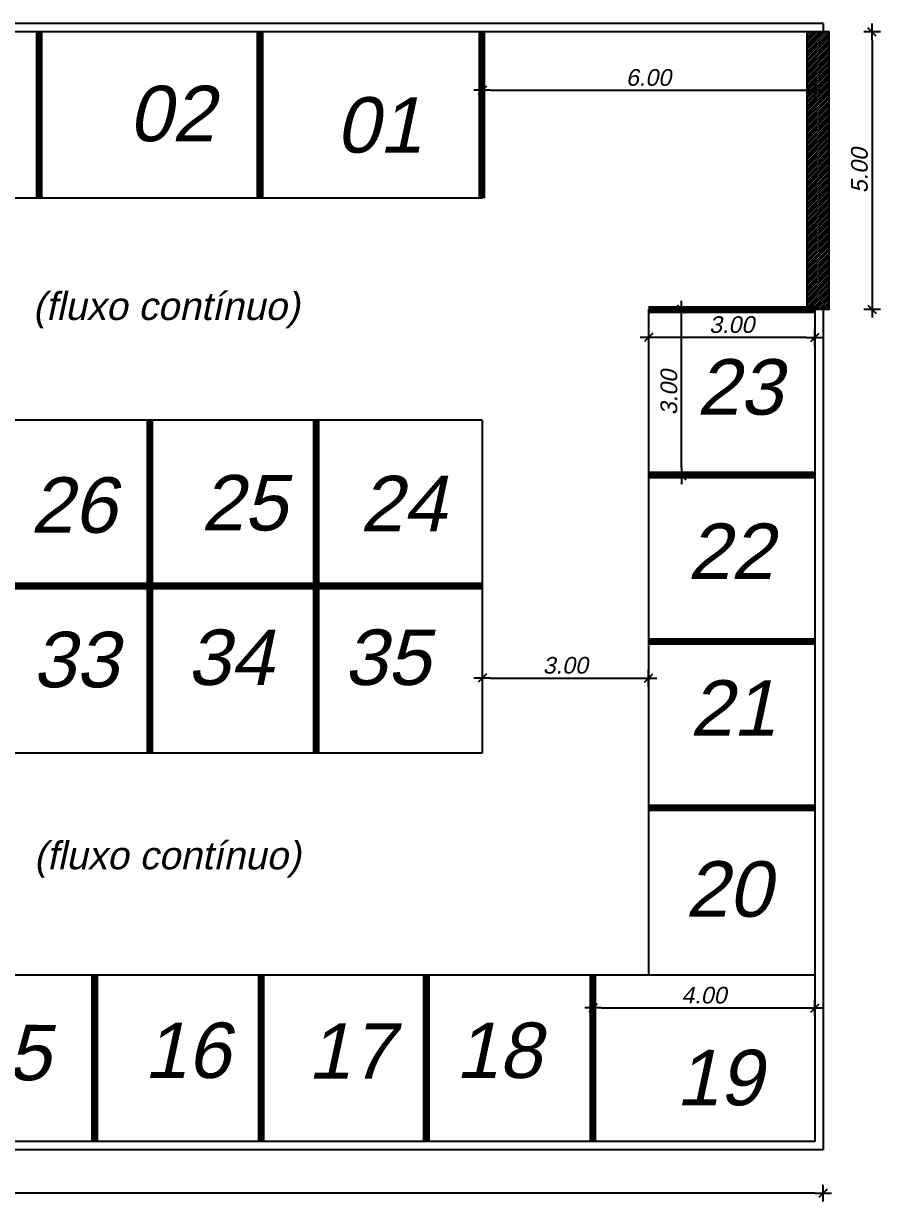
# Model space of a CAD drawing. Header units: metres. Extents: x 2113 to 5678, y -2764 to 956.
# Drawn here: x 3934.13 to 3949.58, y -1506.05 to -1484.82 of the extents above; entities that cross this region are included whole.
import ezdxf

# ---------------------------------------------------------------- set-up
doc = ezdxf.new("R2010")
doc.units = ezdxf.units.M
doc.header["$MEASUREMENT"] = 0
doc.layers.add('HACHURAS', color=8, linetype='Continuous')
doc.layers.add('PAREDE', color=7, linetype='Continuous')
doc.styles.add('util2000', font='arial.ttf', dxfattribs={"oblique": 12.000028})
doc.dimstyles.new('int_1-50_m_MS_50', dxfattribs={"dimscale": 0.05, "dimtxt": 3, "dimasz": 1.5, "dimexe": 1, "dimexo": 0, "dimgap": 0.75, "dimtad": 1, "dimzin": 1, "dimdsep": 46, "dimtxsty": 'util2000', "dimblk": '_U2_SETA01', "dimcen": 1.5, "dimse1": 1, "dimse2": 1, "dimclrd": 1, "dimclre": 1, "dimclrt": 1, "dimazin": 3, "dimtfac": 1, "dimtix": 1, "dimtmove": 1, "dimatfit": 3, "dimldrblk": '_U2_SETA02', "dimfxl": 1, "dimtzin": 12, "dimarcsym": 0})
pattern_1 = [(45, (-413496.983507, -6970623.234194), (-0.02209708691208, 0.02209708691208), [])]

# ---------------------------------------------------------------- blocks, each defined once
blk = doc.blocks.new('_U2_SETA01')
at = {"color": 0}
for p, q in [((-1, 0), (1, 0)), ((0, -1), (0, 1))]:
    blk.add_line(p, q, dxfattribs=at)
blk.add_line((-0.5, -0.5), (0.5, 0.5))
blk = doc.blocks.new('*D582')
at = {"layer": 'Defpoints', "color": 0, "ltscale": 0.3, "transparency": 16777216}
for p in [(3948.651, -1484.97), (3948.651, -1489.97), (3949.427, -1489.97)]:
    blk.add_point(p, dxfattribs=at)
at = {"layer": 'PAREDE', "color": 1, "lineweight": -2, "ltscale": 0.3, "transparency": 16777216}
blk.add_line((3949.427, -1485.12), (3949.427, -1489.82), dxfattribs=at)
at = {"layer": 'PAREDE', "color": 1, "lineweight": -2, "ltscale": 0.3, "transparency": 16777216, "xscale": 0.15, "yscale": 0.15, "zscale": 0.15}
for p, rotation in [((3949.427, -1484.97), 90), ((3949.427, -1489.97), 270)]:
    blk.add_blockref('_U2_SETA01', p, dxfattribs=dict(at, rotation=rotation))
at = {"layer": 'PAREDE', "color": 1, "ltscale": 0.3, "transparency": 16777216, "insert": (3949.199, -1487.47), "char_height": 0.3, "attachment_point": 5, "rotation": 90, "style": 'util2000'}
blk.add_mtext('5.00', dxfattribs=at)
blk = doc.blocks.new('_U2_SETA02')
blk.add_solid([(-1, -0.17), (0, 0), (-1, 0.17)])
blk = doc.blocks.new('*D583')
at = {"layer": 'Defpoints', "color": 0, "ltscale": 0.3, "transparency": 16777216}
for p in [(3918.246, -1505.12), (3948.546, -1505.12), (3918.246, -1505.901)]:
    blk.add_point(p, dxfattribs=at)
at = {"layer": 'PAREDE', "color": 1, "lineweight": -2, "ltscale": 0.3, "transparency": 16777216}
blk.add_line((3948.396, -1505.901), (3918.396, -1505.901), dxfattribs=at)
at = {"layer": 'PAREDE', "color": 1, "lineweight": -2, "ltscale": 0.3, "transparency": 16777216, "xscale": 0.15, "yscale": 0.15, "zscale": 0.15, "rotation": 180}
blk.add_blockref('_U2_SETA01', (3918.246, -1505.901), dxfattribs=at)
at = {"layer": 'PAREDE', "color": 1, "lineweight": -2, "ltscale": 0.3, "transparency": 16777216, "xscale": 0.15, "yscale": 0.15, "zscale": 0.15}
blk.add_blockref('_U2_SETA01', (3948.546, -1505.901), dxfattribs=at)
at = {"layer": 'PAREDE', "color": 1, "ltscale": 0.3, "transparency": 16777216, "insert": (3933.396, -1505.673), "char_height": 0.3, "attachment_point": 5, "style": 'util2000'}
blk.add_mtext('30.30', dxfattribs=at)
blk = doc.blocks.new('*D589')
at = {"layer": 'Defpoints', "color": 0, "ltscale": 0.3, "transparency": 16777216}
for p in [(3942.396, -1496.541), (3945.396, -1496.541), (3945.396, -1496.618)]:
    blk.add_point(p, dxfattribs=at)
at = {"layer": 'PAREDE', "color": 1, "lineweight": -2, "ltscale": 0.3, "transparency": 16777216}
blk.add_line((3942.546, -1496.618), (3945.246, -1496.618), dxfattribs=at)
at = {"layer": 'PAREDE', "color": 1, "lineweight": -2, "ltscale": 0.3, "transparency": 16777216, "xscale": 0.15, "yscale": 0.15, "zscale": 0.15, "rotation": 180}
blk.add_blockref('_U2_SETA01', (3942.396, -1496.618), dxfattribs=at)
at = {"layer": 'PAREDE', "color": 1, "lineweight": -2, "ltscale": 0.3, "transparency": 16777216, "xscale": 0.15, "yscale": 0.15, "zscale": 0.15}
blk.add_blockref('_U2_SETA01', (3945.396, -1496.618), dxfattribs=at)
at = {"layer": 'PAREDE', "color": 1, "ltscale": 0.3, "transparency": 16777216, "insert": (3943.896, -1496.389), "char_height": 0.3, "attachment_point": 5, "style": 'util2000'}
blk.add_mtext('3.00', dxfattribs=at)
blk = doc.blocks.new('*D590')
at = {"layer": 'Defpoints', "color": 0, "ltscale": 0.3, "transparency": 16777216}
for p in [(3942.396, -1485.742), (3948.396, -1486.022), (3948.396, -1489.97)]:
    blk.add_point(p, dxfattribs=at)
at = {"layer": 'PAREDE', "color": 1, "lineweight": -2, "ltscale": 0.3, "transparency": 16777216}
blk.add_line((3942.546, -1486.022), (3948.246, -1486.022), dxfattribs=at)
at = {"layer": 'PAREDE', "color": 1, "lineweight": -2, "ltscale": 0.3, "transparency": 16777216, "xscale": 0.15, "yscale": 0.15, "zscale": 0.15, "rotation": 180}
blk.add_blockref('_U2_SETA01', (3942.396, -1486.022), dxfattribs=at)
at = {"layer": 'PAREDE', "color": 1, "lineweight": -2, "ltscale": 0.3, "transparency": 16777216, "xscale": 0.15, "yscale": 0.15, "zscale": 0.15}
blk.add_blockref('_U2_SETA01', (3948.396, -1486.022), dxfattribs=at)
at = {"layer": 'PAREDE', "color": 1, "ltscale": 0.3, "transparency": 16777216, "insert": (3945.396, -1485.794), "char_height": 0.3, "attachment_point": 5, "style": 'util2000'}
blk.add_mtext('6.00', dxfattribs=at)
blk = doc.blocks.new('*D577')
at = {"layer": 'Defpoints', "color": 0, "ltscale": 0.3, "transparency": 16777216}
for p in [(3948.396, -1502.563), (3944.396, -1502.85), (3948.396, -1502.85)]:
    blk.add_point(p, dxfattribs=at)
at = {"layer": 'PAREDE', "color": 1, "lineweight": -2, "ltscale": 0.3, "transparency": 16777216}
blk.add_line((3944.546, -1502.563), (3948.246, -1502.563), dxfattribs=at)
at = {"layer": 'PAREDE', "color": 1, "lineweight": -2, "ltscale": 0.3, "transparency": 16777216, "xscale": 0.15, "yscale": 0.15, "zscale": 0.15, "rotation": 180}
blk.add_blockref('_U2_SETA01', (3944.396, -1502.563), dxfattribs=at)
at = {"layer": 'PAREDE', "color": 1, "lineweight": -2, "ltscale": 0.3, "transparency": 16777216, "xscale": 0.15, "yscale": 0.15, "zscale": 0.15}
blk.add_blockref('_U2_SETA01', (3948.396, -1502.563), dxfattribs=at)
at = {"layer": 'PAREDE', "color": 1, "ltscale": 0.3, "transparency": 16777216, "insert": (3946.396, -1502.335), "char_height": 0.3, "attachment_point": 5, "style": 'util2000'}
blk.add_mtext('4.00', dxfattribs=at)
blk = doc.blocks.new('*D597')
at = {"layer": 'Defpoints', "color": 0, "ltscale": 0.3, "transparency": 16777216}
for p in [(3948.651, -1484.97), (3948.651, -1489.97), (3949.427, -1489.97)]:
    blk.add_point(p, dxfattribs=at)
at = {"layer": 'PAREDE', "color": 1, "lineweight": -2, "ltscale": 0.3, "transparency": 16777216}
blk.add_line((3949.427, -1485.12), (3949.427, -1489.82), dxfattribs=at)
at = {"layer": 'PAREDE', "color": 1, "lineweight": -2, "ltscale": 0.3, "transparency": 16777216, "xscale": 0.15, "yscale": 0.15, "zscale": 0.15}
for p, rotation in [((3949.427, -1484.97), 90), ((3949.427, -1489.97), 270)]:
    blk.add_blockref('_U2_SETA01', p, dxfattribs=dict(at, rotation=rotation))
at = {"layer": 'PAREDE', "color": 1, "ltscale": 0.3, "transparency": 16777216, "insert": (3949.199, -1487.47), "char_height": 0.3, "attachment_point": 5, "rotation": 90, "style": 'util2000'}
blk.add_mtext('5.00', dxfattribs=at)
blk = doc.blocks.new('*D598')
at = {"layer": 'Defpoints', "color": 0, "ltscale": 0.3, "transparency": 16777216}
for p in [(3918.246, -1505.12), (3948.546, -1505.12), (3918.246, -1505.901)]:
    blk.add_point(p, dxfattribs=at)
at = {"layer": 'PAREDE', "color": 1, "lineweight": -2, "ltscale": 0.3, "transparency": 16777216}
blk.add_line((3948.396, -1505.901), (3918.396, -1505.901), dxfattribs=at)
at = {"layer": 'PAREDE', "color": 1, "lineweight": -2, "ltscale": 0.3, "transparency": 16777216, "xscale": 0.15, "yscale": 0.15, "zscale": 0.15, "rotation": 180}
blk.add_blockref('_U2_SETA01', (3918.246, -1505.901), dxfattribs=at)
at = {"layer": 'PAREDE', "color": 1, "lineweight": -2, "ltscale": 0.3, "transparency": 16777216, "xscale": 0.15, "yscale": 0.15, "zscale": 0.15}
blk.add_blockref('_U2_SETA01', (3948.546, -1505.901), dxfattribs=at)
at = {"layer": 'PAREDE', "color": 1, "ltscale": 0.3, "transparency": 16777216, "insert": (3933.396, -1505.673), "char_height": 0.3, "attachment_point": 5, "style": 'util2000'}
blk.add_mtext('30.30', dxfattribs=at)
blk = doc.blocks.new('*D604')
at = {"layer": 'Defpoints', "color": 0, "ltscale": 0.3, "transparency": 16777216}
for p in [(3942.396, -1496.541), (3945.396, -1496.541), (3945.396, -1496.618)]:
    blk.add_point(p, dxfattribs=at)
at = {"layer": 'PAREDE', "color": 1, "lineweight": -2, "ltscale": 0.3, "transparency": 16777216}
blk.add_line((3942.546, -1496.618), (3945.246, -1496.618), dxfattribs=at)
at = {"layer": 'PAREDE', "color": 1, "lineweight": -2, "ltscale": 0.3, "transparency": 16777216, "xscale": 0.15, "yscale": 0.15, "zscale": 0.15, "rotation": 180}
blk.add_blockref('_U2_SETA01', (3942.396, -1496.618), dxfattribs=at)
at = {"layer": 'PAREDE', "color": 1, "lineweight": -2, "ltscale": 0.3, "transparency": 16777216, "xscale": 0.15, "yscale": 0.15, "zscale": 0.15}
blk.add_blockref('_U2_SETA01', (3945.396, -1496.618), dxfattribs=at)
at = {"layer": 'PAREDE', "color": 1, "ltscale": 0.3, "transparency": 16777216, "insert": (3943.896, -1496.389), "char_height": 0.3, "attachment_point": 5, "style": 'util2000'}
blk.add_mtext('3.00', dxfattribs=at)
blk = doc.blocks.new('*D605')
at = {"layer": 'Defpoints', "color": 0, "ltscale": 0.3, "transparency": 16777216}
for p in [(3942.396, -1485.742), (3948.396, -1486.022), (3948.396, -1489.97)]:
    blk.add_point(p, dxfattribs=at)
at = {"layer": 'PAREDE', "color": 1, "lineweight": -2, "ltscale": 0.3, "transparency": 16777216}
blk.add_line((3942.546, -1486.022), (3948.246, -1486.022), dxfattribs=at)
at = {"layer": 'PAREDE', "color": 1, "lineweight": -2, "ltscale": 0.3, "transparency": 16777216, "xscale": 0.15, "yscale": 0.15, "zscale": 0.15, "rotation": 180}
blk.add_blockref('_U2_SETA01', (3942.396, -1486.022), dxfattribs=at)
at = {"layer": 'PAREDE', "color": 1, "lineweight": -2, "ltscale": 0.3, "transparency": 16777216, "xscale": 0.15, "yscale": 0.15, "zscale": 0.15}
blk.add_blockref('_U2_SETA01', (3948.396, -1486.022), dxfattribs=at)
at = {"layer": 'PAREDE', "color": 1, "ltscale": 0.3, "transparency": 16777216, "insert": (3945.396, -1485.794), "char_height": 0.3, "attachment_point": 5, "style": 'util2000'}
blk.add_mtext('6.00', dxfattribs=at)
blk = doc.blocks.new('*D609')
at = {"layer": 'Defpoints', "color": 0, "ltscale": 0.3, "transparency": 16777216}
for p in [(3948.396, -1502.563), (3944.396, -1502.85), (3948.396, -1502.85)]:
    blk.add_point(p, dxfattribs=at)
at = {"layer": 'PAREDE', "color": 1, "lineweight": -2, "ltscale": 0.3, "transparency": 16777216}
blk.add_line((3944.546, -1502.563), (3948.246, -1502.563), dxfattribs=at)
at = {"layer": 'PAREDE', "color": 1, "lineweight": -2, "ltscale": 0.3, "transparency": 16777216, "xscale": 0.15, "yscale": 0.15, "zscale": 0.15, "rotation": 180}
blk.add_blockref('_U2_SETA01', (3944.396, -1502.563), dxfattribs=at)
at = {"layer": 'PAREDE', "color": 1, "lineweight": -2, "ltscale": 0.3, "transparency": 16777216, "xscale": 0.15, "yscale": 0.15, "zscale": 0.15}
blk.add_blockref('_U2_SETA01', (3948.396, -1502.563), dxfattribs=at)
at = {"layer": 'PAREDE', "color": 1, "ltscale": 0.3, "transparency": 16777216, "insert": (3946.396, -1502.335), "char_height": 0.3, "attachment_point": 5, "style": 'util2000'}
blk.add_mtext('4.00', dxfattribs=at)
blk = doc.blocks.new('*D613')
at = {"layer": 'Defpoints', "color": 0, "ltscale": 0.3, "transparency": 16777216}
for p in [(3945.992, -1489.97), (3948.102, -1489.97), (3948.102, -1492.97)]:
    blk.add_point(p, dxfattribs=at)
at = {"layer": 'PAREDE', "color": 1, "lineweight": -2, "ltscale": 0.3, "transparency": 16777216}
blk.add_line((3945.992, -1492.82), (3945.992, -1490.12), dxfattribs=at)
at = {"layer": 'PAREDE', "color": 1, "lineweight": -2, "ltscale": 0.3, "transparency": 16777216, "xscale": 0.15, "yscale": 0.15, "zscale": 0.15}
for p, rotation in [((3945.992, -1489.97), 90), ((3945.992, -1492.97), 270)]:
    blk.add_blockref('_U2_SETA01', p, dxfattribs=dict(at, rotation=rotation))
at = {"layer": 'PAREDE', "color": 1, "ltscale": 0.3, "transparency": 16777216, "insert": (3945.764, -1491.47), "char_height": 0.3, "attachment_point": 5, "rotation": 90, "style": 'util2000'}
blk.add_mtext('3.00', dxfattribs=at)
blk = doc.blocks.new('*D614')
at = {"layer": 'Defpoints', "color": 0, "ltscale": 0.3, "transparency": 16777216}
for p in [(3948.396, -1490.388), (3945.396, -1490.476), (3945.396, -1490.476)]:
    blk.add_point(p, dxfattribs=at)
at = {"layer": 'PAREDE', "color": 1, "lineweight": -2, "ltscale": 0.3, "transparency": 16777216}
blk.add_line((3948.246, -1490.476), (3945.546, -1490.476), dxfattribs=at)
at = {"layer": 'PAREDE', "color": 1, "lineweight": -2, "ltscale": 0.3, "transparency": 16777216, "xscale": 0.15, "yscale": 0.15, "zscale": 0.15, "rotation": 180}
blk.add_blockref('_U2_SETA01', (3945.396, -1490.476), dxfattribs=at)
at = {"layer": 'PAREDE', "color": 1, "lineweight": -2, "ltscale": 0.3, "transparency": 16777216, "xscale": 0.15, "yscale": 0.15, "zscale": 0.15}
blk.add_blockref('_U2_SETA01', (3948.396, -1490.476), dxfattribs=at)
at = {"layer": 'PAREDE', "color": 1, "ltscale": 0.3, "transparency": 16777216, "insert": (3946.896, -1490.248), "char_height": 0.3, "attachment_point": 5, "style": 'util2000'}
blk.add_mtext('3.00', dxfattribs=at)

msp = doc.modelspace()

# ---------------------------------------------------------------- hatches: boundary and pattern name
at = {"layer": 'PAREDE'}
h = msp.add_hatch(dxfattribs=at)
h.set_pattern_fill('ANSI31,_O', color=256, scale=0.25)
h.set_pattern_definition(pattern_1)
h.paths.add_polyline_path([(3948.651, -1484.97), (3948.251, -1484.97), (3948.251, -1489.97), (3948.651, -1489.97)])
h.paths.add_polyline_path([(3918.501, -1499.97), (3918.101, -1499.97), (3918.101, -1504.97), (3918.501, -1504.97)])
h = msp.add_hatch(dxfattribs=at)
h.set_pattern_fill('ANSI31,_O', color=256, scale=0.25)
h.set_pattern_definition(pattern_1)
h.paths.add_polyline_path([(3948.651, -1484.97), (3948.251, -1484.97), (3948.251, -1489.97), (3948.651, -1489.97)])
h.paths.add_polyline_path([(3918.501, -1499.97), (3918.101, -1499.97), (3918.101, -1504.97), (3918.501, -1504.97)])

# ---------------------------------------------------------------- linework, layer by layer
at = {"layer": 'HACHURAS'}
for p, q in [((3942.396, -1487.97), (3918.396, -1487.97)), ((3942.396, -1487.97), (3918.396, -1487.97)), ((3945.396, -1489.97), (3945.396, -1501.97)), ((3945.396, -1489.97), (3945.396, -1501.97)), ((3942.396, -1491.97), (3924.396, -1491.97)), ((3942.396, -1491.97), (3924.396, -1491.97)), ((3942.396, -1491.97), (3942.396, -1497.97)), ((3942.396, -1491.97), (3942.396, -1497.97)), ((3942.396, -1497.97), (3924.396, -1497.97)), ((3942.396, -1497.97), (3924.396, -1497.97)), ((3948.396, -1501.97), (3920.396, -1501.97)), ((3948.396, -1501.97), (3920.396, -1501.97))]:
    msp.add_line(p, q, dxfattribs=at)
at = {"layer": 'PAREDE'}
for p, q in [((3948.546, -1484.82), (3918.246, -1484.82)), ((3948.546, -1484.82), (3918.246, -1484.82)), ((3948.546, -1484.82), (3948.546, -1484.97)), ((3948.546, -1484.82), (3948.546, -1484.97)), ((3948.396, -1484.97), (3918.396, -1484.97)), ((3948.396, -1484.97), (3918.396, -1484.97)), ((3948.396, -1484.97), (3918.396, -1484.97)), ((3948.396, -1484.97), (3918.396, -1484.97)), ((3948.396, -1489.97), (3948.396, -1504.97)), ((3948.396, -1489.97), (3948.396, -1504.97)), ((3948.546, -1489.97), (3948.546, -1505.12)), ((3948.546, -1489.97), (3948.546, -1505.12)), ((3948.396, -1501.97), (3945.396, -1501.97)), ((3948.396, -1501.97), (3945.396, -1501.97)), ((3948.396, -1504.97), (3918.396, -1504.97)), ((3948.396, -1504.97), (3918.396, -1504.97)), ((3948.546, -1505.12), (3918.246, -1505.12)), ((3948.546, -1505.12), (3918.246, -1505.12))]:
    msp.add_line(p, q, dxfattribs=at)
at = {"layer": 'PAREDE', "lineweight": 80}
for p, q in [((3934.396, -1484.97), (3934.396, -1487.97)), ((3934.396, -1484.97), (3934.396, -1487.97)), ((3934.416, -1484.97), (3934.416, -1487.97)), ((3934.416, -1484.97), (3934.416, -1487.97)), ((3938.376, -1484.97), (3938.376, -1487.97)), ((3938.376, -1484.97), (3938.376, -1487.97)), ((3938.396, -1484.97), (3938.396, -1487.97)), ((3938.396, -1484.97), (3938.396, -1487.97)), ((3942.376, -1484.97), (3942.376, -1487.97)), ((3942.376, -1484.97), (3942.376, -1487.97)), ((3942.396, -1484.97), (3942.396, -1487.97)), ((3942.396, -1484.97), (3942.396, -1487.97)), ((3948.396, -1489.97), (3945.396, -1489.97)), ((3948.396, -1489.97), (3945.396, -1489.97)), ((3948.396, -1489.99), (3945.396, -1489.99)), ((3948.396, -1489.99), (3945.396, -1489.99)), ((3936.396, -1497.97), (3936.396, -1491.97)), ((3936.396, -1497.97), (3936.396, -1491.97)), ((3936.416, -1497.97), (3936.416, -1491.97)), ((3936.416, -1497.97), (3936.416, -1491.97)), ((3939.396, -1497.97), (3939.396, -1491.97)), ((3939.396, -1497.97), (3939.396, -1491.97)), ((3939.416, -1497.97), (3939.416, -1491.97)), ((3939.416, -1497.97), (3939.416, -1491.97)), ((3948.396, -1492.95), (3945.396, -1492.95)), ((3948.396, -1492.95), (3945.396, -1492.95)), ((3948.396, -1492.97), (3945.396, -1492.97)), ((3948.396, -1492.97), (3945.396, -1492.97)), ((3942.396, -1494.95), (3924.396, -1494.95)), ((3942.396, -1494.95), (3924.396, -1494.95)), ((3942.396, -1494.97), (3924.396, -1494.97)), ((3942.396, -1494.97), (3924.396, -1494.97)), ((3948.396, -1495.95), (3945.396, -1495.95)), ((3948.396, -1495.95), (3945.396, -1495.95)), ((3948.396, -1495.97), (3945.396, -1495.97)), ((3948.396, -1495.97), (3945.396, -1495.97)), ((3948.396, -1498.95), (3945.396, -1498.95)), ((3948.396, -1498.95), (3945.396, -1498.95)), ((3948.396, -1498.97), (3945.396, -1498.97)), ((3948.396, -1498.97), (3945.396, -1498.97)), ((3935.396, -1501.97), (3935.396, -1504.97)), ((3935.396, -1501.97), (3935.396, -1504.97)), ((3935.416, -1501.97), (3935.416, -1504.97)), ((3935.416, -1501.97), (3935.416, -1504.97)), ((3938.396, -1501.97), (3938.396, -1504.97)), ((3938.396, -1501.97), (3938.396, -1504.97)), ((3938.416, -1501.97), (3938.416, -1504.97)), ((3938.416, -1501.97), (3938.416, -1504.97)), ((3941.376, -1501.97), (3941.376, -1504.97)), ((3941.376, -1501.97), (3941.376, -1504.97)), ((3941.396, -1501.97), (3941.396, -1504.97)), ((3941.396, -1501.97), (3941.396, -1504.97)), ((3944.376, -1501.97), (3944.376, -1504.97)), ((3944.376, -1501.97), (3944.376, -1504.97)), ((3944.396, -1501.97), (3944.396, -1504.97)), ((3944.396, -1501.97), (3944.396, -1504.97))]:
    msp.add_line(p, q, dxfattribs=at)
at = {"layer": 'PAREDE'}
msp.add_lwpolyline([(3948.251, -1489.97), (3948.651, -1489.97), (3948.651, -1484.97), (3948.251, -1484.97)], close=True, dxfattribs=at)
msp.add_lwpolyline([(3948.251, -1489.97), (3948.651, -1489.97), (3948.651, -1484.97), (3948.251, -1484.97)], close=True, dxfattribs=at)

# ---------------------------------------------------------------- texts
at = {"layer": 'PAREDE', "color": 1, "attachment_point": 7, "rotation": 359.9678, "style": 'util2000'}
for s, insert, char_height in [('{\\f@Arial Unicode MS|b0|i0|c0|p34;\\C256;\\P\\H1.4286x;02}', (3936.02, -1486.955), 0.7), ('{\\f@Arial Unicode MS|b0|i0|c0|p34;\\C256;\\P\\H1.4286x;02}', (3936.02, -1486.955), 0.7), ('{\\f@Arial Unicode MS|b0|i0|c0|p34;\\C256;\\P\\H1.4286x;01}', (3939.759, -1487.161), 0.7), ('{\\f@Arial Unicode MS|b0|i0|c0|p34;\\C256;\\P\\H1.4286x;01}', (3939.759, -1487.161), 0.7), ('{\\f@Arial Unicode MS|b0|i0|c0|p34;\\C256;(fluxo contínuo)}', (3934.291, -1490.312), 0.5), ('{\\f@Arial Unicode MS|b0|i0|c0|p34;\\C256;(fluxo contínuo)}', (3934.291, -1490.312), 0.5), ('{\\f@Arial Unicode MS|b0|i0|c0|p34;\\C256;\\P\\H1.4286x;23}', (3946.261, -1491.883), 0.7), ('{\\f@Arial Unicode MS|b0|i0|c0|p34;\\C256;\\P\\H1.4286x;23}', (3946.261, -1491.883), 0.7), ('{\\f@Arial Unicode MS|b0|i0|c0|p34;\\C256;\\P\\H1.4286x;25}', (3937.324, -1493.971), 0.7), ('{\\f@Arial Unicode MS|b0|i0|c0|p34;\\C256;\\P\\H1.4286x;25}', (3937.324, -1493.971), 0.7), ('{\\f@Arial Unicode MS|b0|i0|c0|p34;\\C256;\\P\\H1.4286x;24}', (3940.193, -1493.971), 0.7), ('{\\f@Arial Unicode MS|b0|i0|c0|p34;\\C256;\\P\\H1.4286x;24}', (3940.193, -1493.971), 0.7), ('{\\f@Arial Unicode MS|b0|i0|c0|p34;\\C256;\\P\\H1.4286x;26}', (3934.249, -1494.012), 0.7), ('{\\f@Arial Unicode MS|b0|i0|c0|p34;\\C256;\\P\\H1.4286x;26}', (3934.249, -1494.012), 0.7), ('{\\f@Arial Unicode MS|b0|i0|c0|p34;\\C256;\\P\\H1.4286x;22}', (3946.097, -1494.831), 0.7), ('{\\f@Arial Unicode MS|b0|i0|c0|p34;\\C256;\\P\\H1.4286x;22}', (3946.097, -1494.831), 0.7), ('{\\f@Arial Unicode MS|b0|i0|c0|p34;\\C256;\\P\\H1.4286x;34}', (3937.078, -1496.756), 0.7), ('{\\f@Arial Unicode MS|b0|i0|c0|p34;\\C256;\\P\\H1.4286x;34}', (3937.078, -1496.756), 0.7), ('{\\f@Arial Unicode MS|b0|i0|c0|p34;\\C256;\\P\\H1.4286x;35}', (3939.906, -1496.756), 0.7), ('{\\f@Arial Unicode MS|b0|i0|c0|p34;\\C256;\\P\\H1.4286x;35}', (3939.906, -1496.756), 0.7), ('{\\f@Arial Unicode MS|b0|i0|c0|p34;\\C256;\\P\\H1.4286x;33}', (3934.29, -1496.797), 0.7), ('{\\f@Arial Unicode MS|b0|i0|c0|p34;\\C256;\\P\\H1.4286x;33}', (3934.29, -1496.797), 0.7), ('{\\f@Arial Unicode MS|b0|i0|c0|p34;\\C256;\\P\\H1.4286x;21}', (3946.138, -1497.657), 0.7), ('{\\f@Arial Unicode MS|b0|i0|c0|p34;\\C256;\\P\\H1.4286x;21}', (3946.138, -1497.657), 0.7), ('{\\f@Arial Unicode MS|b0|i0|c0|p34;\\C256;(fluxo contínuo)}', (3934.311, -1500.213), 0.5), ('{\\f@Arial Unicode MS|b0|i0|c0|p34;\\C256;(fluxo contínuo)}', (3934.311, -1500.213), 0.5), ('{\\f@Arial Unicode MS|b0|i0|c0|p34;\\C256;\\P\\H1.4286x;20}', (3946.056, -1500.933), 0.7), ('{\\f@Arial Unicode MS|b0|i0|c0|p34;\\C256;\\P\\H1.4286x;20}', (3946.056, -1500.933), 0.7), ('{\\f@Arial Unicode MS|b0|i0|c0|p34;\\C256;\\P\\H1.4286x;15}', (3933.06, -1503.881), 0.7), ('{\\f@Arial Unicode MS|b0|i0|c0|p34;\\C256;\\P\\H1.4286x;15}', (3933.06, -1503.881), 0.7), ('{\\f@Arial Unicode MS|b0|i0|c0|p34;\\C256;\\P\\H1.4286x;16}', (3936.299, -1503.84), 0.7), ('{\\f@Arial Unicode MS|b0|i0|c0|p34;\\C256;\\P\\H1.4286x;16}', (3936.299, -1503.84), 0.7), ('{\\f@Arial Unicode MS|b0|i0|c0|p34;\\C256;\\P\\H1.4286x;17}', (3939.251, -1503.84), 0.7), ('{\\f@Arial Unicode MS|b0|i0|c0|p34;\\C256;\\P\\H1.4286x;17}', (3939.251, -1503.84), 0.7), ('{\\f@Arial Unicode MS|b0|i0|c0|p34;\\C256;\\P\\H1.4286x;18}', (3941.915, -1503.84), 0.7), ('{\\f@Arial Unicode MS|b0|i0|c0|p34;\\C256;\\P\\H1.4286x;18}', (3941.915, -1503.84), 0.7), ('{\\f@Arial Unicode MS|b0|i0|c0|p34;\\C256;\\P\\H1.4286x;19}', (3945.892, -1504.332), 0.7), ('{\\f@Arial Unicode MS|b0|i0|c0|p34;\\C256;\\P\\H1.4286x;19}', (3945.892, -1504.332), 0.7)]:
    msp.add_mtext(s, dxfattribs=dict(at, insert=insert, char_height=char_height))

# ---------------------------------------------------------------- dimensions: what is measured, and where the dimension line sits
at = {"layer": 'PAREDE', "ltscale": 0.3}
for base, p1, p2, picture, middle in [((3949.427, -1489.97), (3948.651, -1484.97), (3948.651, -1489.97), '*D582', (3949.199, -1487.47)), ((3949.427, -1489.97), (3948.651, -1484.97), (3948.651, -1489.97), '*D597', (3949.199, -1487.47)), ((3945.992, -1489.97), (3948.102, -1492.97), (3948.102, -1489.97), '*D613', (3945.764, -1491.47))]:
    dim = msp.add_linear_dim(base=base, p1=p1, p2=p2, angle=90, dimstyle='int_1-50_m_MS_50', override={"dimscale": 0.1}, dxfattribs=at)
    dim.commit()
    dim.dimension.update_dxf_attribs({"geometry": picture, "text_midpoint": middle})
for base, p1, p2, picture, middle in [((3948.396, -1486.022), (3942.396, -1485.742), (3948.396, -1489.97), '*D590', (3945.396, -1485.794)), ((3948.396, -1486.022), (3942.396, -1485.742), (3948.396, -1489.97), '*D605', (3945.396, -1485.794)), ((3945.396, -1490.476), (3948.396, -1490.388), (3945.396, -1490.476), '*D614', (3946.896, -1490.248)), ((3945.396, -1496.618), (3942.396, -1496.541), (3945.396, -1496.541), '*D589', (3943.896, -1496.389)), ((3945.396, -1496.618), (3942.396, -1496.541), (3945.396, -1496.541), '*D604', (3943.896, -1496.389)), ((3948.396, -1502.563), (3944.396, -1502.85), (3948.396, -1502.85), '*D577', (3946.396, -1502.335)), ((3948.396, -1502.563), (3944.396, -1502.85), (3948.396, -1502.85), '*D609', (3946.396, -1502.335)), ((3918.246, -1505.901), (3948.546, -1505.12), (3918.246, -1505.12), '*D583', (3933.396, -1505.673)), ((3918.246, -1505.901), (3948.546, -1505.12), (3918.246, -1505.12), '*D598', (3933.396, -1505.673))]:
    dim = msp.add_linear_dim(base=base, p1=p1, p2=p2, dimstyle='int_1-50_m_MS_50', override={"dimscale": 0.1}, dxfattribs=at)
    dim.commit()
    dim.dimension.update_dxf_attribs({"geometry": picture, "text_midpoint": middle})

doc.saveas('drawing.dxf')
